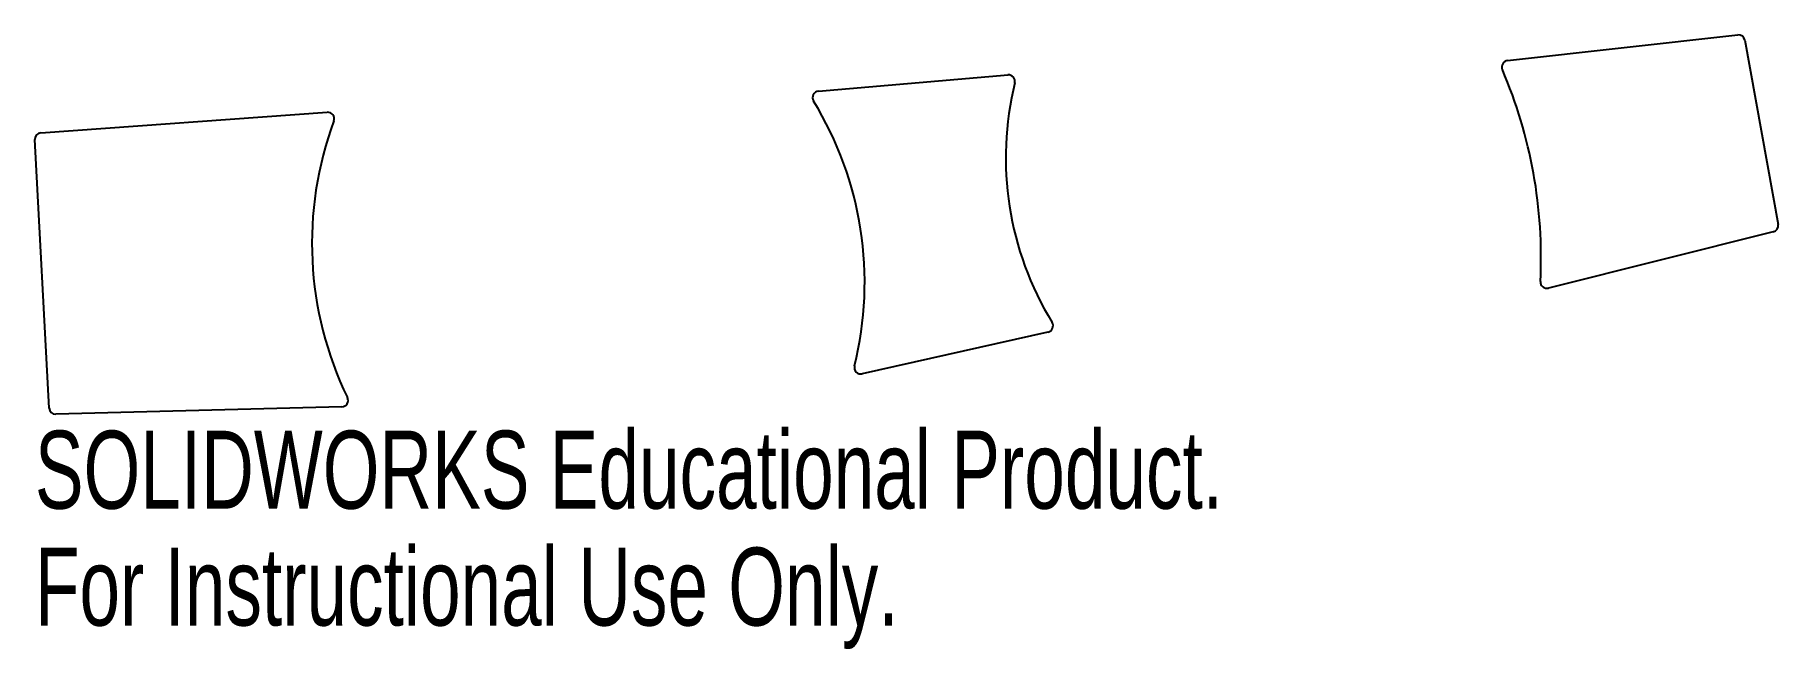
# Model space of a CAD drawing. Header units: millimetres. Extents: x -24 to 84, y -60 to -22.
import ezdxf

# ---------------------------------------------------------------- set-up
doc = ezdxf.new("R2010")
doc.units = ezdxf.units.MM
doc.styles.add('SLDTEXTSTYLE0', font='TXT', dxfattribs={"width": 0.7})

msp = doc.modelspace()

# ---------------------------------------------------------------- linework, layer by layer
at = {"color": 7, "linetype": 'Continuous', "lineweight": 25}
for p, q in [((67.49, -23.27), (81.77, -21.68)), ((82.21, -22.01), (84.26, -33.44)), ((24.75, -25.18), (36.51, -24.16)), ((-23.47, -27.75), (-5.71, -26.48)), ((-22.96, -44.84), (-23.84, -28.17)), ((83.96, -33.9), (70.02, -37.38)), ((38.98, -40.11), (27.47, -42.7)), ((-4.81, -44.75), (-22.55, -45.21))]:
    msp.add_line(p, q, dxfattribs=at)
for centre, radius, start, end in [((81.81, -22.08), 0.4, 10.1785, 96.3495), ((67.53, -23.67), 0.4, 96.3495, 203.2214), ((55.89, -29.32), 19.52, 166.1688, 211.4669), ((36.54, -24.56), 0.4, 346.1688, 94.946), ((39.97, -35.49), 29.59, 357.1355, 23.2214), ((24.79, -25.57), 0.4, 94.946, 211.465), ((6.05, -37.04), 21.57, 346.142, 31.465), ((15.19, -34.61), 21.85, 159.6616, 205.9429), ((-5.68, -26.88), 0.4, 339.6616, 94.0953), ((-23.44, -28.15), 0.4, 94.0953, 183.0128), ((83.87, -33.51), 0.4, 284.008, 10.1785), ((69.92, -36.99), 0.4, 177.1355, 284.008), ((38.9, -39.72), 0.4, 282.6652, 31.4669), ((27.38, -42.31), 0.4, 166.142, 282.6652), ((-4.82, -44.35), 0.4, 271.5107, 25.9429), ((-22.56, -44.81), 0.4, 183.0128, 271.5107)]:
    msp.add_arc(centre, radius, start, end, dxfattribs=at)

# ---------------------------------------------------------------- texts
at = {"color": 7, "linetype": 'Continuous', "char_height": 4.8336, "attachment_point": 1, "style": 'SLDTEXTSTYLE0'}
for s, insert in [('SOLIDWORKS Educational Product.', (-23.84, -46.23)), ('For Instructional Use Only.', (-23.84, -53.48))]:
    msp.add_mtext(s, dxfattribs=dict(at, insert=insert))

doc.saveas('drawing.dxf')
